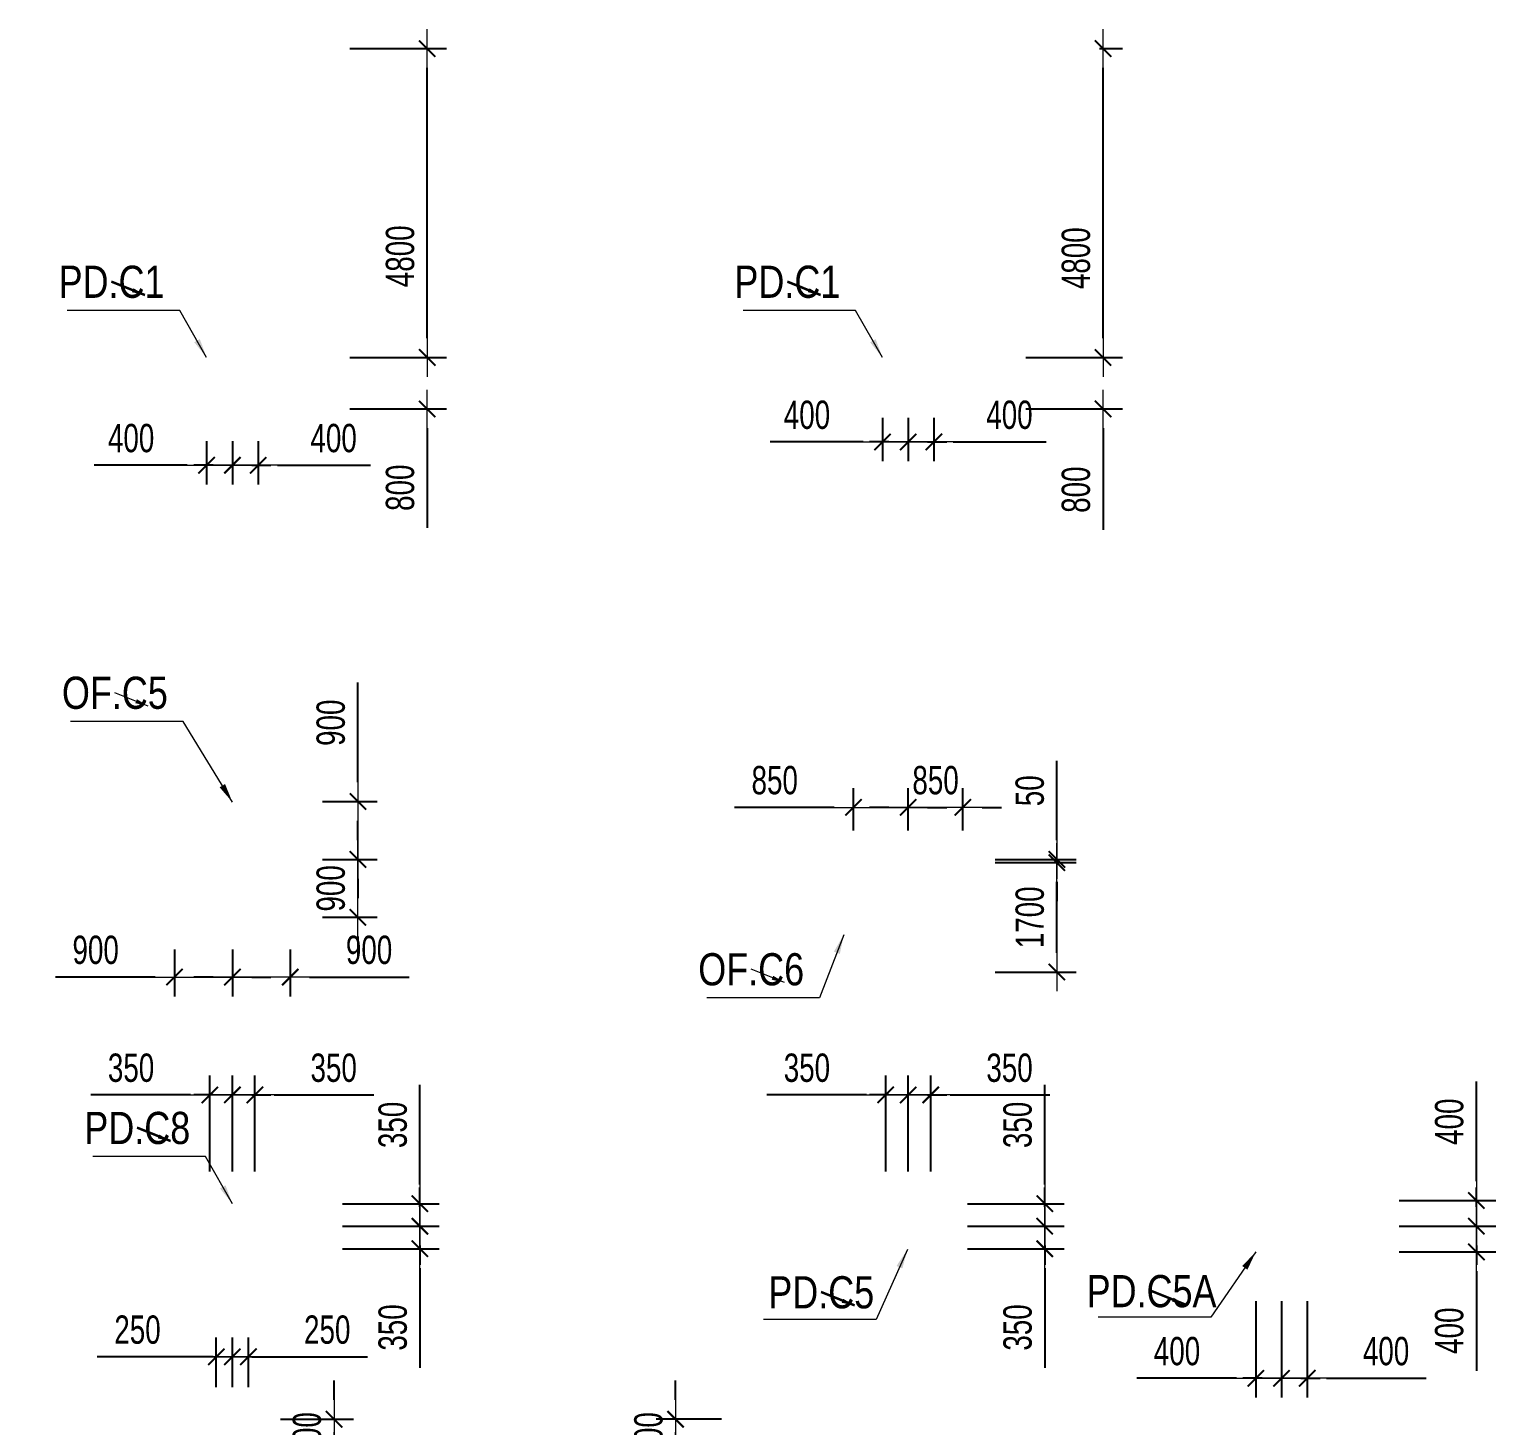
# Model space of a CAD drawing. Header units: millimetres. Extents: x -259680 to 286077, y -1281 to 94455.
# Drawn here: x 69545 to 92327, y 68500 to 90200 of the extents above; entities that cross this region are included whole.
import ezdxf
from ezdxf.enums import TextEntityAlignment as Align

# ---------------------------------------------------------------- set-up
doc = ezdxf.new("R2010")
doc.units = ezdxf.units.MM
doc.layers.get('0').update_dxf_attribs({"lineweight": 20})
doc.layers.get('Defpoints').update_dxf_attribs({"color": 151, "lineweight": 9})
for name, color, linetype, lineweight in [('$0$C1', 20, 'Continuous', 35), ('$1$NDC_S_ANNO', 7, 'Continuous', 20), ('$1$NDC_S_DIM', 1, 'Continuous', 15), ('$1$NDC_S_VN TEXT', 7, 'Continuous', 20), ('NDC_S_DIM', 1, 'Continuous', 15)]:
    doc.layers.add(name, color=color, linetype=linetype, lineweight=lineweight)
doc.styles.add('$1$NDC_DIM', font='', dxfattribs={"width": 0.75})
doc.styles.add('$2$ARIAL', font='arial.ttf', dxfattribs={"width": 0.8})
doc.styles.add('NDC_DIM', font='', dxfattribs={"width": 0.75})
doc.styles.get('$1$NDC_DIM').set_extended_font_data('Dotum')
doc.styles.get('NDC_DIM').set_extended_font_data('Dotum')
doc.dimstyles.new('$0$NDC_dim_150', dxfattribs={"dimscale": 150, "dimtxt": 2.2, "dimasz": 1.5, "dimexe": 1.5, "dimexo": 2.5, "dimgap": 1, "dimtad": 1, "dimdec": 0, "dimzin": 0, "dimdsep": 46, "dimtxsty": '$1$NDC_DIM', "dimblk": '$1$DIMMARK', "dimcen": 0.09, "dimdle": 1.2, "dimclrd": 1, "dimclre": 1, "dimclrt": 3, "dimadec": 0, "dimazin": 0, "dimtfac": 1, "dimtdec": 0, "dimtix": 1, "dimtofl": 0, "dimtmove": 0, "dimatfit": 3, "dimfxl": 6, "dimfxlon": 1, "dimtolj": 1, "dimtzin": 0, "dimarcsym": 0})
doc.dimstyles.new('$1$NDC_dim_iso', dxfattribs={"dimtxt": 2.2, "dimasz": 1, "dimexe": 1.5, "dimexo": 2.5, "dimgap": 1, "dimtad": 1, "dimdec": 0, "dimzin": 0, "dimdsep": 46, "dimtxsty": '$1$NDC_DIM', "dimblk": '$1$DIMMARK', "dimcen": 0.09, "dimdle": 1.2, "dimclrd": 1, "dimclre": 1, "dimclrt": 3, "dimadec": 0, "dimazin": 0, "dimtfac": 1, "dimtdec": 0, "dimtix": 1, "dimtofl": 0, "dimtmove": 0, "dimatfit": 3, "dimfxl": 6, "dimfxlon": 1, "dimtolj": 1, "dimtzin": 0, "dimarcsym": 0})
doc.dimstyles.new('NDC_dim_200', dxfattribs={"dimscale": 200, "dimtxt": 2.2, "dimasz": 1.5, "dimexe": 1.5, "dimexo": 2.5, "dimgap": 1, "dimtad": 1, "dimdec": 0, "dimzin": 0, "dimdsep": 46, "dimtxsty": 'NDC_DIM', "dimblk": 'DIMMARK', "dimcen": 0.09, "dimdle": 1.2, "dimclrd": 1, "dimclre": 1, "dimclrt": 3, "dimadec": 0, "dimazin": 0, "dimtfac": 1, "dimtdec": 0, "dimtix": 1, "dimtofl": 0, "dimtmove": 0, "dimatfit": 3, "dimfxl": 6, "dimfxlon": 1, "dimtolj": 1, "dimtzin": 0, "dimarcsym": 0})

# ---------------------------------------------------------------- blocks, each defined once
blk = doc.blocks.new('$1$DIMMARK')
at = {"layer": '$1$NDC_S_DIM', "color": 1}
blk.add_line((-1.5, 0), (1, 0), dxfattribs=at)
at = {"layer": '$1$NDC_S_DIM', "color": 2, "const_width": 0.1}
blk.add_lwpolyline([(-0.424, -0.424), (0.424, 0.424)], dxfattribs=at)
blk = doc.blocks.new('DIMMARK')
at = {"layer": 'NDC_S_DIM', "color": 1}
blk.add_line((-1.5, 0), (1, 0), dxfattribs=at)
at = {"layer": 'NDC_S_DIM', "color": 2, "const_width": 0.1}
blk.add_lwpolyline([(-0.424, -0.424), (0.424, 0.424)], dxfattribs=at)
blk = doc.blocks.new('*D562')
at = {"layer": 'Defpoints', "color": 0, "ltscale": 100, "transparency": 16777216}
for p in [(72700, 84301), (73100, 84301), (73100, 83425)]:
    blk.add_point(p, dxfattribs=at)
at = {"layer": 'NDC_S_DIM', "color": 1, "lineweight": -2, "ltscale": 100, "transparency": 16777216}
for p, q in [((72700, 83801), (72700, 83125)), ((73100, 83801), (73100, 83125)), ((72400, 83425), (72100, 83425)), ((73400, 83425), (74845, 83425))]:
    blk.add_line(p, q, dxfattribs=at)
at = {"layer": 'NDC_S_DIM', "color": 1, "lineweight": -2, "ltscale": 100, "transparency": 16777216, "xscale": 300, "yscale": 300, "zscale": 300}
blk.add_blockref('DIMMARK', (72700, 83425), dxfattribs=at)
at = {"layer": 'NDC_S_DIM', "color": 1, "lineweight": -2, "ltscale": 100, "transparency": 16777216, "xscale": 300, "yscale": 300, "zscale": 300, "rotation": 180}
blk.add_blockref('DIMMARK', (73100, 83425), dxfattribs=at)
at = {"layer": 'NDC_S_DIM', "color": 3, "ltscale": 100, "transparency": 16777216, "insert": (74273, 83845), "char_height": 440, "attachment_point": 5, "style": 'NDC_DIM'}
blk.add_mtext('\\A1;400', dxfattribs=at)
blk = doc.blocks.new('*D563')
at = {"layer": 'Defpoints', "color": 0, "ltscale": 100, "transparency": 16777216}
for p in [(72300, 84301), (72700, 84301), (72700, 83425)]:
    blk.add_point(p, dxfattribs=at)
at = {"layer": 'NDC_S_DIM', "color": 1, "lineweight": -2, "ltscale": 100, "transparency": 16777216}
for p, q in [((72300, 83801), (72300, 83125)), ((72700, 83801), (72700, 83125)), ((72000, 83425), (70555, 83425)), ((73000, 83425), (73300, 83425))]:
    blk.add_line(p, q, dxfattribs=at)
at = {"layer": 'NDC_S_DIM', "color": 1, "lineweight": -2, "ltscale": 100, "transparency": 16777216, "xscale": 300, "yscale": 300, "zscale": 300}
blk.add_blockref('DIMMARK', (72300, 83425), dxfattribs=at)
at = {"layer": 'NDC_S_DIM', "color": 1, "lineweight": -2, "ltscale": 100, "transparency": 16777216, "xscale": 300, "yscale": 300, "zscale": 300, "rotation": 180}
blk.add_blockref('DIMMARK', (72700, 83425), dxfattribs=at)
at = {"layer": 'NDC_S_DIM', "color": 3, "ltscale": 100, "transparency": 16777216, "insert": (71127, 83845), "char_height": 440, "attachment_point": 5, "style": 'NDC_DIM'}
blk.add_mtext('\\A1;400', dxfattribs=at)
blk = doc.blocks.new('*D564')
at = {"layer": 'Defpoints', "color": 0, "ltscale": 100, "transparency": 16777216}
for p in [(83200, 84662), (83600, 84662), (83600, 83787)]:
    blk.add_point(p, dxfattribs=at)
at = {"layer": 'NDC_S_DIM', "color": 1, "lineweight": -2, "ltscale": 100, "transparency": 16777216}
for p, q in [((83200, 84162), (83200, 83487)), ((83600, 84162), (83600, 83487)), ((82900, 83787), (82600, 83787)), ((83900, 83787), (85345, 83787))]:
    blk.add_line(p, q, dxfattribs=at)
at = {"layer": 'NDC_S_DIM', "color": 1, "lineweight": -2, "ltscale": 100, "transparency": 16777216, "xscale": 300, "yscale": 300, "zscale": 300}
blk.add_blockref('DIMMARK', (83200, 83787), dxfattribs=at)
at = {"layer": 'NDC_S_DIM', "color": 1, "lineweight": -2, "ltscale": 100, "transparency": 16777216, "xscale": 300, "yscale": 300, "zscale": 300, "rotation": 180}
blk.add_blockref('DIMMARK', (83600, 83787), dxfattribs=at)
at = {"layer": 'NDC_S_DIM', "color": 3, "ltscale": 100, "transparency": 16777216, "insert": (84773, 84207), "char_height": 440, "attachment_point": 5, "style": 'NDC_DIM'}
blk.add_mtext('\\A1;400', dxfattribs=at)
blk = doc.blocks.new('*D565')
at = {"layer": 'Defpoints', "color": 0, "ltscale": 100, "transparency": 16777216}
for p in [(82800, 84662), (83200, 84662), (83200, 83787)]:
    blk.add_point(p, dxfattribs=at)
at = {"layer": 'NDC_S_DIM', "color": 1, "lineweight": -2, "ltscale": 100, "transparency": 16777216}
for p, q in [((82800, 84162), (82800, 83487)), ((83200, 84162), (83200, 83487)), ((82500, 83787), (81055, 83787)), ((83500, 83787), (83800, 83787))]:
    blk.add_line(p, q, dxfattribs=at)
at = {"layer": 'NDC_S_DIM', "color": 1, "lineweight": -2, "ltscale": 100, "transparency": 16777216, "xscale": 300, "yscale": 300, "zscale": 300}
blk.add_blockref('DIMMARK', (82800, 83787), dxfattribs=at)
at = {"layer": 'NDC_S_DIM', "color": 1, "lineweight": -2, "ltscale": 100, "transparency": 16777216, "xscale": 300, "yscale": 300, "zscale": 300, "rotation": 180}
blk.add_blockref('DIMMARK', (83200, 83787), dxfattribs=at)
at = {"layer": 'NDC_S_DIM', "color": 3, "ltscale": 100, "transparency": 16777216, "insert": (81627, 84207), "char_height": 440, "attachment_point": 5, "style": 'NDC_DIM'}
blk.add_mtext('\\A1;400', dxfattribs=at)
blk = doc.blocks.new('*D578')
at = {"layer": 'Defpoints', "color": 0, "ltscale": 100, "transparency": 16777216}
for p in [(73100, 89900), (75727, 89900), (73100, 85100)]:
    blk.add_point(p, dxfattribs=at)
at = {"layer": 'NDC_S_DIM', "color": 1, "lineweight": -2, "ltscale": 100, "transparency": 16777216}
for p, q in [((74527, 89900), (76027, 89900)), ((75727, 85400), (75727, 89600)), ((74527, 85100), (76027, 85100))]:
    blk.add_line(p, q, dxfattribs=at)
at = {"layer": 'NDC_S_DIM', "color": 1, "lineweight": -2, "ltscale": 100, "transparency": 16777216, "xscale": 300, "yscale": 300, "zscale": 300}
for p, rotation in [((75727, 89900), 90), ((75727, 85100), 270)]:
    blk.add_blockref('DIMMARK', p, dxfattribs=dict(at, rotation=rotation))
at = {"layer": 'NDC_S_DIM', "color": 3, "ltscale": 100, "transparency": 16777216, "insert": (75307, 86673), "char_height": 440, "attachment_point": 5, "rotation": 90, "style": 'NDC_DIM'}
blk.add_mtext('\\A1;4800', dxfattribs=at)
blk = doc.blocks.new('*D579')
at = {"layer": 'Defpoints', "color": 0, "ltscale": 100, "transparency": 16777216}
for p in [(73100, 85100), (75727, 85100), (73100, 84300)]:
    blk.add_point(p, dxfattribs=at)
at = {"layer": 'NDC_S_DIM', "color": 1, "lineweight": -2, "ltscale": 100, "transparency": 16777216}
for p, q in [((75727, 85400), (75727, 85700)), ((74527, 85100), (76027, 85100)), ((74527, 84300), (76027, 84300)), ((75727, 84000), (75727, 82451))]:
    blk.add_line(p, q, dxfattribs=at)
at = {"layer": 'NDC_S_DIM', "color": 1, "lineweight": -2, "ltscale": 100, "transparency": 16777216, "xscale": 300, "yscale": 300, "zscale": 300}
for p, rotation in [((75727, 85100), 270), ((75727, 84300), 90)]:
    blk.add_blockref('DIMMARK', p, dxfattribs=dict(at, rotation=rotation))
at = {"layer": 'NDC_S_DIM', "color": 3, "ltscale": 100, "transparency": 16777216, "insert": (75307, 83076), "char_height": 440, "attachment_point": 5, "rotation": 90, "style": 'NDC_DIM'}
blk.add_mtext('\\A1;800', dxfattribs=at)
blk = doc.blocks.new('*D580')
at = {"layer": 'Defpoints', "color": 0, "ltscale": 100, "transparency": 16777216}
for p in [(85670, 89900), (86227, 89900), (83600, 85100)]:
    blk.add_point(p, dxfattribs=at)
at = {"layer": 'NDC_S_DIM', "color": 1, "lineweight": -2, "ltscale": 100, "transparency": 16777216}
for p, q in [((86170, 89900), (86527, 89900)), ((86227, 85400), (86227, 89600)), ((85027, 85100), (86527, 85100))]:
    blk.add_line(p, q, dxfattribs=at)
at = {"layer": 'NDC_S_DIM', "color": 1, "lineweight": -2, "ltscale": 100, "transparency": 16777216, "xscale": 300, "yscale": 300, "zscale": 300}
for p, rotation in [((86227, 89900), 90), ((86227, 85100), 270)]:
    blk.add_blockref('DIMMARK', p, dxfattribs=dict(at, rotation=rotation))
at = {"layer": 'NDC_S_DIM', "color": 3, "ltscale": 100, "transparency": 16777216, "insert": (85807, 86643), "char_height": 440, "attachment_point": 5, "rotation": 90, "style": 'NDC_DIM'}
blk.add_mtext('\\A1;4800', dxfattribs=at)
blk = doc.blocks.new('*D581')
at = {"layer": 'Defpoints', "color": 0, "ltscale": 100, "transparency": 16777216}
for p in [(83600, 85100), (86227, 85100), (83600, 84300)]:
    blk.add_point(p, dxfattribs=at)
at = {"layer": 'NDC_S_DIM', "color": 1, "lineweight": -2, "ltscale": 100, "transparency": 16777216}
for p, q in [((86227, 85400), (86227, 85700)), ((85027, 85100), (86527, 85100)), ((85027, 84300), (86527, 84300)), ((86227, 84000), (86227, 82421))]:
    blk.add_line(p, q, dxfattribs=at)
at = {"layer": 'NDC_S_DIM', "color": 1, "lineweight": -2, "ltscale": 100, "transparency": 16777216, "xscale": 300, "yscale": 300, "zscale": 300}
for p, rotation in [((86227, 85100), 270), ((86227, 84300), 90)]:
    blk.add_blockref('DIMMARK', p, dxfattribs=dict(at, rotation=rotation))
at = {"layer": 'NDC_S_DIM', "color": 3, "ltscale": 100, "transparency": 16777216, "insert": (85807, 83046), "char_height": 440, "attachment_point": 5, "rotation": 90, "style": 'NDC_DIM'}
blk.add_mtext('\\A1;800', dxfattribs=at)
blk = doc.blocks.new('*D626')
at = {"layer": 'Defpoints', "color": 0, "ltscale": 100, "transparency": 16777216}
for p in [(73050, 73640), (72700, 71950), (73050, 71950)]:
    blk.add_point(p, dxfattribs=at)
at = {"layer": 'NDC_S_DIM', "color": 1, "lineweight": -2, "ltscale": 100, "transparency": 16777216}
for p, q in [((72700, 72450), (72700, 73940)), ((73050, 72450), (73050, 73940)), ((72400, 73640), (72100, 73640)), ((73350, 73640), (74899, 73640))]:
    blk.add_line(p, q, dxfattribs=at)
at = {"layer": 'NDC_S_DIM', "color": 1, "lineweight": -2, "ltscale": 100, "transparency": 16777216, "xscale": 300, "yscale": 300, "zscale": 300}
blk.add_blockref('DIMMARK', (72700, 73640), dxfattribs=at)
at = {"layer": 'NDC_S_DIM', "color": 1, "lineweight": -2, "ltscale": 100, "transparency": 16777216, "xscale": 300, "yscale": 300, "zscale": 300, "rotation": 180}
blk.add_blockref('DIMMARK', (73050, 73640), dxfattribs=at)
at = {"layer": 'NDC_S_DIM', "color": 3, "ltscale": 100, "transparency": 16777216, "insert": (74274, 74060), "char_height": 440, "attachment_point": 5, "style": 'NDC_DIM'}
blk.add_mtext('\\A1;350', dxfattribs=at)
blk = doc.blocks.new('*D627')
at = {"layer": 'Defpoints', "color": 0, "ltscale": 100, "transparency": 16777216}
for p in [(72700, 73640), (72350, 71950), (72700, 71950)]:
    blk.add_point(p, dxfattribs=at)
at = {"layer": 'NDC_S_DIM', "color": 1, "lineweight": -2, "ltscale": 100, "transparency": 16777216}
for p, q in [((72350, 72450), (72350, 73940)), ((72700, 72450), (72700, 73940)), ((72050, 73640), (70501, 73640)), ((73000, 73640), (73300, 73640))]:
    blk.add_line(p, q, dxfattribs=at)
at = {"layer": 'NDC_S_DIM', "color": 1, "lineweight": -2, "ltscale": 100, "transparency": 16777216, "xscale": 300, "yscale": 300, "zscale": 300}
blk.add_blockref('DIMMARK', (72350, 73640), dxfattribs=at)
at = {"layer": 'NDC_S_DIM', "color": 1, "lineweight": -2, "ltscale": 100, "transparency": 16777216, "xscale": 300, "yscale": 300, "zscale": 300, "rotation": 180}
blk.add_blockref('DIMMARK', (72700, 73640), dxfattribs=at)
at = {"layer": 'NDC_S_DIM', "color": 3, "ltscale": 100, "transparency": 16777216, "insert": (71126, 74060), "char_height": 440, "attachment_point": 5, "style": 'NDC_DIM'}
blk.add_mtext('\\A1;350', dxfattribs=at)
blk = doc.blocks.new('*D628')
at = {"layer": 'Defpoints', "color": 0, "ltscale": 100, "transparency": 16777216}
for p in [(73050, 71950), (75613, 71950), (73050, 71600)]:
    blk.add_point(p, dxfattribs=at)
at = {"layer": 'NDC_S_DIM', "color": 1, "lineweight": -2, "ltscale": 100, "transparency": 16777216}
for p, q in [((75613, 72250), (75613, 73799)), ((74413, 71950), (75913, 71950)), ((74413, 71600), (75913, 71600)), ((75613, 71300), (75613, 71000))]:
    blk.add_line(p, q, dxfattribs=at)
at = {"layer": 'NDC_S_DIM', "color": 1, "lineweight": -2, "ltscale": 100, "transparency": 16777216, "xscale": 300, "yscale": 300, "zscale": 300}
for p, rotation in [((75613, 71950), 270), ((75613, 71600), 90)]:
    blk.add_blockref('DIMMARK', p, dxfattribs=dict(at, rotation=rotation))
at = {"layer": 'NDC_S_DIM', "color": 3, "ltscale": 100, "transparency": 16777216, "insert": (75193, 73174), "char_height": 440, "attachment_point": 5, "rotation": 90, "style": 'NDC_DIM'}
blk.add_mtext('\\A1;350', dxfattribs=at)
blk = doc.blocks.new('*D629')
at = {"layer": 'Defpoints', "color": 0, "ltscale": 100, "transparency": 16777216}
for p in [(73050, 71600), (75613, 71600), (73050, 71250)]:
    blk.add_point(p, dxfattribs=at)
at = {"layer": 'NDC_S_DIM', "color": 1, "lineweight": -2, "ltscale": 100, "transparency": 16777216}
for p, q in [((75613, 71900), (75613, 72200)), ((74413, 71600), (75913, 71600)), ((74413, 71250), (75913, 71250)), ((75613, 70950), (75613, 69401))]:
    blk.add_line(p, q, dxfattribs=at)
at = {"layer": 'NDC_S_DIM', "color": 1, "lineweight": -2, "ltscale": 100, "transparency": 16777216, "xscale": 300, "yscale": 300, "zscale": 300}
for p, rotation in [((75613, 71600), 270), ((75613, 71250), 90)]:
    blk.add_blockref('DIMMARK', p, dxfattribs=dict(at, rotation=rotation))
at = {"layer": 'NDC_S_DIM', "color": 3, "ltscale": 100, "transparency": 16777216, "insert": (75193, 70026), "char_height": 440, "attachment_point": 5, "rotation": 90, "style": 'NDC_DIM'}
blk.add_mtext('\\A1;350', dxfattribs=at)
blk = doc.blocks.new('*D630')
at = {"layer": 'Defpoints', "color": 0, "ltscale": 100, "transparency": 16777216}
for p in [(83550, 71950), (85321, 71950), (83550, 71600)]:
    blk.add_point(p, dxfattribs=at)
at = {"layer": 'NDC_S_DIM', "color": 1, "lineweight": -2, "ltscale": 100, "transparency": 16777216}
for p, q in [((85321, 72250), (85321, 73799)), ((84121, 71950), (85621, 71950)), ((84121, 71600), (85621, 71600)), ((85321, 71300), (85321, 71000))]:
    blk.add_line(p, q, dxfattribs=at)
at = {"layer": 'NDC_S_DIM', "color": 1, "lineweight": -2, "ltscale": 100, "transparency": 16777216, "xscale": 300, "yscale": 300, "zscale": 300}
for p, rotation in [((85321, 71950), 270), ((85321, 71600), 90)]:
    blk.add_blockref('DIMMARK', p, dxfattribs=dict(at, rotation=rotation))
at = {"layer": 'NDC_S_DIM', "color": 3, "ltscale": 100, "transparency": 16777216, "insert": (84901, 73174), "char_height": 440, "attachment_point": 5, "rotation": 90, "style": 'NDC_DIM'}
blk.add_mtext('\\A1;350', dxfattribs=at)
blk = doc.blocks.new('*D631')
at = {"layer": 'Defpoints', "color": 0, "ltscale": 100, "transparency": 16777216}
for p in [(83550, 71600), (85321, 71600), (83550, 71250)]:
    blk.add_point(p, dxfattribs=at)
at = {"layer": 'NDC_S_DIM', "color": 1, "lineweight": -2, "ltscale": 100, "transparency": 16777216}
for p, q in [((85321, 71900), (85321, 72200)), ((84121, 71600), (85621, 71600)), ((84121, 71250), (85621, 71250)), ((85321, 70950), (85321, 69401))]:
    blk.add_line(p, q, dxfattribs=at)
at = {"layer": 'NDC_S_DIM', "color": 1, "lineweight": -2, "ltscale": 100, "transparency": 16777216, "xscale": 300, "yscale": 300, "zscale": 300}
for p, rotation in [((85321, 71600), 270), ((85321, 71250), 90)]:
    blk.add_blockref('DIMMARK', p, dxfattribs=dict(at, rotation=rotation))
at = {"layer": 'NDC_S_DIM', "color": 3, "ltscale": 100, "transparency": 16777216, "insert": (84901, 70026), "char_height": 440, "attachment_point": 5, "rotation": 90, "style": 'NDC_DIM'}
blk.add_mtext('\\A1;350', dxfattribs=at)
blk = doc.blocks.new('*D632')
at = {"layer": 'Defpoints', "color": 0, "ltscale": 100, "transparency": 16777216}
for p in [(83550, 73640), (83200, 71950), (83550, 71950)]:
    blk.add_point(p, dxfattribs=at)
at = {"layer": 'NDC_S_DIM', "color": 1, "lineweight": -2, "ltscale": 100, "transparency": 16777216}
for p, q in [((83200, 72450), (83200, 73940)), ((83550, 72450), (83550, 73940)), ((82900, 73640), (82600, 73640)), ((83850, 73640), (85399, 73640))]:
    blk.add_line(p, q, dxfattribs=at)
at = {"layer": 'NDC_S_DIM', "color": 1, "lineweight": -2, "ltscale": 100, "transparency": 16777216, "xscale": 300, "yscale": 300, "zscale": 300}
blk.add_blockref('DIMMARK', (83200, 73640), dxfattribs=at)
at = {"layer": 'NDC_S_DIM', "color": 1, "lineweight": -2, "ltscale": 100, "transparency": 16777216, "xscale": 300, "yscale": 300, "zscale": 300, "rotation": 180}
blk.add_blockref('DIMMARK', (83550, 73640), dxfattribs=at)
at = {"layer": 'NDC_S_DIM', "color": 3, "ltscale": 100, "transparency": 16777216, "insert": (84774, 74060), "char_height": 440, "attachment_point": 5, "style": 'NDC_DIM'}
blk.add_mtext('\\A1;350', dxfattribs=at)
blk = doc.blocks.new('*D633')
at = {"layer": 'Defpoints', "color": 0, "ltscale": 100, "transparency": 16777216}
for p in [(83200, 73640), (82850, 71950), (83200, 71950)]:
    blk.add_point(p, dxfattribs=at)
at = {"layer": 'NDC_S_DIM', "color": 1, "lineweight": -2, "ltscale": 100, "transparency": 16777216}
for p, q in [((82850, 72450), (82850, 73940)), ((83200, 72450), (83200, 73940)), ((82550, 73640), (81001, 73640)), ((83500, 73640), (83800, 73640))]:
    blk.add_line(p, q, dxfattribs=at)
at = {"layer": 'NDC_S_DIM', "color": 1, "lineweight": -2, "ltscale": 100, "transparency": 16777216, "xscale": 300, "yscale": 300, "zscale": 300}
blk.add_blockref('DIMMARK', (82850, 73640), dxfattribs=at)
at = {"layer": 'NDC_S_DIM', "color": 1, "lineweight": -2, "ltscale": 100, "transparency": 16777216, "xscale": 300, "yscale": 300, "zscale": 300, "rotation": 180}
blk.add_blockref('DIMMARK', (83200, 73640), dxfattribs=at)
at = {"layer": 'NDC_S_DIM', "color": 3, "ltscale": 100, "transparency": 16777216, "insert": (81626, 74060), "char_height": 440, "attachment_point": 5, "style": 'NDC_DIM'}
blk.add_mtext('\\A1;350', dxfattribs=at)
blk = doc.blocks.new('*D634')
at = {"layer": 'Defpoints', "color": 0, "ltscale": 100, "transparency": 16777216}
for p in [(72450, 69570), (72450, 68600), (72700, 68600)]:
    blk.add_point(p, dxfattribs=at)
at = {"layer": 'NDC_S_DIM', "color": 1, "lineweight": -2, "ltscale": 100, "transparency": 16777216}
for p, q in [((72450, 69100), (72450, 69870)), ((72700, 69100), (72700, 69870)), ((72150, 69570), (70601, 69570)), ((73000, 69570), (73300, 69570))]:
    blk.add_line(p, q, dxfattribs=at)
at = {"layer": 'NDC_S_DIM', "color": 1, "lineweight": -2, "ltscale": 100, "transparency": 16777216, "xscale": 300, "yscale": 300, "zscale": 300}
blk.add_blockref('DIMMARK', (72450, 69570), dxfattribs=at)
at = {"layer": 'NDC_S_DIM', "color": 1, "lineweight": -2, "ltscale": 100, "transparency": 16777216, "xscale": 300, "yscale": 300, "zscale": 300, "rotation": 180}
blk.add_blockref('DIMMARK', (72700, 69570), dxfattribs=at)
at = {"layer": 'NDC_S_DIM', "color": 3, "ltscale": 100, "transparency": 16777216, "insert": (71226, 69990), "char_height": 440, "attachment_point": 5, "style": 'NDC_DIM'}
blk.add_mtext('\\A1;250', dxfattribs=at)
blk = doc.blocks.new('*D635')
at = {"layer": 'Defpoints', "color": 0, "ltscale": 100, "transparency": 16777216}
for p in [(72950, 69570), (72700, 68600), (72950, 68600)]:
    blk.add_point(p, dxfattribs=at)
at = {"layer": 'NDC_S_DIM', "color": 1, "lineweight": -2, "ltscale": 100, "transparency": 16777216}
for p, q in [((72700, 69100), (72700, 69870)), ((72950, 69100), (72950, 69870)), ((72400, 69570), (72100, 69570)), ((73250, 69570), (74799, 69570))]:
    blk.add_line(p, q, dxfattribs=at)
at = {"layer": 'NDC_S_DIM', "color": 1, "lineweight": -2, "ltscale": 100, "transparency": 16777216, "xscale": 300, "yscale": 300, "zscale": 300}
blk.add_blockref('DIMMARK', (72700, 69570), dxfattribs=at)
at = {"layer": 'NDC_S_DIM', "color": 1, "lineweight": -2, "ltscale": 100, "transparency": 16777216, "xscale": 300, "yscale": 300, "zscale": 300, "rotation": 180}
blk.add_blockref('DIMMARK', (72950, 69570), dxfattribs=at)
at = {"layer": 'NDC_S_DIM', "color": 3, "ltscale": 100, "transparency": 16777216, "insert": (74174, 69990), "char_height": 440, "attachment_point": 5, "style": 'NDC_DIM'}
blk.add_mtext('\\A1;250', dxfattribs=at)
blk = doc.blocks.new('*D638')
at = {"layer": 'Defpoints', "color": 0, "ltscale": 100, "transparency": 16777216}
for p in [(80800, 68600), (79586, 68100), (80800, 68100)]:
    blk.add_point(p, dxfattribs=at)
at = {"layer": 'NDC_S_DIM', "color": 1, "lineweight": -2, "ltscale": 100, "transparency": 16777216}
for p, q in [((79586, 68900), (79586, 69200)), ((80300, 68600), (79286, 68600)), ((80300, 68100), (79286, 68100)), ((79586, 67800), (79586, 67500))]:
    blk.add_line(p, q, dxfattribs=at)
at = {"layer": 'NDC_S_DIM', "color": 1, "lineweight": -2, "ltscale": 100, "transparency": 16777216, "xscale": 300, "yscale": 300, "zscale": 300}
for p, rotation in [((79586, 68600), 270), ((79586, 68100), 90)]:
    blk.add_blockref('DIMMARK', p, dxfattribs=dict(at, rotation=rotation))
at = {"layer": 'NDC_S_DIM', "color": 3, "ltscale": 100, "transparency": 16777216, "insert": (79166, 68350), "char_height": 440, "attachment_point": 5, "rotation": 90, "style": 'NDC_DIM'}
blk.add_mtext('\\A1;500', dxfattribs=at)
blk = doc.blocks.new('*D1045')
at = {"layer": 'Defpoints', "color": 0, "ltscale": 100, "transparency": 16777216}
for p in [(89000, 71200), (89400, 71200), (89400, 69236)]:
    blk.add_point(p, dxfattribs=at)
at = {"layer": 'NDC_S_DIM', "color": 1, "lineweight": -2, "ltscale": 100, "transparency": 16777216}
for p, q in [((89000, 70436), (89000, 68936)), ((89400, 70436), (89400, 68936)), ((88700, 69236), (88400, 69236)), ((89700, 69236), (91249, 69236))]:
    blk.add_line(p, q, dxfattribs=at)
at = {"layer": 'NDC_S_DIM', "color": 1, "lineweight": -2, "ltscale": 100, "transparency": 16777216, "xscale": 300, "yscale": 300, "zscale": 300}
blk.add_blockref('DIMMARK', (89000, 69236), dxfattribs=at)
at = {"layer": 'NDC_S_DIM', "color": 1, "lineweight": -2, "ltscale": 100, "transparency": 16777216, "xscale": 300, "yscale": 300, "zscale": 300, "rotation": 180}
blk.add_blockref('DIMMARK', (89400, 69236), dxfattribs=at)
at = {"layer": 'NDC_S_DIM', "color": 3, "ltscale": 100, "transparency": 16777216, "insert": (90624, 69656), "char_height": 440, "attachment_point": 5, "style": 'NDC_DIM'}
blk.add_mtext('\\A1;400', dxfattribs=at)
blk = doc.blocks.new('*D1046')
at = {"layer": 'Defpoints', "color": 0, "ltscale": 100, "transparency": 16777216}
for p in [(88600, 71200), (89000, 71200), (89000, 69236)]:
    blk.add_point(p, dxfattribs=at)
at = {"layer": 'NDC_S_DIM', "color": 1, "lineweight": -2, "ltscale": 100, "transparency": 16777216}
for p, q in [((88600, 70436), (88600, 68936)), ((89000, 70436), (89000, 68936)), ((88300, 69236), (86751, 69236)), ((89300, 69236), (89600, 69236))]:
    blk.add_line(p, q, dxfattribs=at)
at = {"layer": 'NDC_S_DIM', "color": 1, "lineweight": -2, "ltscale": 100, "transparency": 16777216, "xscale": 300, "yscale": 300, "zscale": 300}
blk.add_blockref('DIMMARK', (88600, 69236), dxfattribs=at)
at = {"layer": 'NDC_S_DIM', "color": 1, "lineweight": -2, "ltscale": 100, "transparency": 16777216, "xscale": 300, "yscale": 300, "zscale": 300, "rotation": 180}
blk.add_blockref('DIMMARK', (89000, 69236), dxfattribs=at)
at = {"layer": 'NDC_S_DIM', "color": 3, "ltscale": 100, "transparency": 16777216, "insert": (87376, 69656), "char_height": 440, "attachment_point": 5, "style": 'NDC_DIM'}
blk.add_mtext('\\A1;400', dxfattribs=at)
blk = doc.blocks.new('*D1047')
at = {"layer": 'Defpoints', "color": 0, "ltscale": 100, "transparency": 16777216}
for p in [(89400, 72000), (92027, 72000), (89400, 71600)]:
    blk.add_point(p, dxfattribs=at)
at = {"layer": 'NDC_S_DIM', "color": 1, "lineweight": -2, "ltscale": 100, "transparency": 16777216}
for p, q in [((92027, 72300), (92027, 73849)), ((90827, 72000), (92327, 72000)), ((90827, 71600), (92327, 71600)), ((92027, 71300), (92027, 71000))]:
    blk.add_line(p, q, dxfattribs=at)
at = {"layer": 'NDC_S_DIM', "color": 1, "lineweight": -2, "ltscale": 100, "transparency": 16777216, "xscale": 300, "yscale": 300, "zscale": 300}
for p, rotation in [((92027, 72000), 270), ((92027, 71600), 90)]:
    blk.add_blockref('DIMMARK', p, dxfattribs=dict(at, rotation=rotation))
at = {"layer": 'NDC_S_DIM', "color": 3, "ltscale": 100, "transparency": 16777216, "insert": (91607, 73224), "char_height": 440, "attachment_point": 5, "rotation": 90, "style": 'NDC_DIM'}
blk.add_mtext('\\A1;400', dxfattribs=at)
blk = doc.blocks.new('*D1048')
at = {"layer": 'Defpoints', "color": 0, "ltscale": 100, "transparency": 16777216}
for p in [(89400, 71600), (92027, 71600), (89400, 71200)]:
    blk.add_point(p, dxfattribs=at)
at = {"layer": 'NDC_S_DIM', "color": 1, "lineweight": -2, "ltscale": 100, "transparency": 16777216}
for p, q in [((92027, 71900), (92027, 72200)), ((90827, 71600), (92327, 71600)), ((90827, 71200), (92327, 71200)), ((92027, 70900), (92027, 69351))]:
    blk.add_line(p, q, dxfattribs=at)
at = {"layer": 'NDC_S_DIM', "color": 1, "lineweight": -2, "ltscale": 100, "transparency": 16777216, "xscale": 300, "yscale": 300, "zscale": 300}
for p, rotation in [((92027, 71600), 270), ((92027, 71200), 90)]:
    blk.add_blockref('DIMMARK', p, dxfattribs=dict(at, rotation=rotation))
at = {"layer": 'NDC_S_DIM', "color": 3, "ltscale": 100, "transparency": 16777216, "insert": (91607, 69976), "char_height": 440, "attachment_point": 5, "rotation": 90, "style": 'NDC_DIM'}
blk.add_mtext('\\A1;400', dxfattribs=at)
blk = doc.blocks.new('*D1179')
at = {"layer": 'Defpoints', "color": 0, "ltscale": 100, "transparency": 16777216}
for p in [(72950, 68600), (74280, 68600), (72950, 68100)]:
    blk.add_point(p, dxfattribs=at)
at = {"layer": 'NDC_S_DIM', "color": 1, "lineweight": -2, "ltscale": 100, "transparency": 16777216}
for p, q in [((74280, 68900), (74280, 69200)), ((73450, 68600), (74580, 68600)), ((73450, 68100), (74580, 68100)), ((74280, 67800), (74280, 67500))]:
    blk.add_line(p, q, dxfattribs=at)
at = {"layer": 'NDC_S_DIM', "color": 1, "lineweight": -2, "ltscale": 100, "transparency": 16777216, "xscale": 300, "yscale": 300, "zscale": 300}
for p, rotation in [((74280, 68600), 270), ((74280, 68100), 90)]:
    blk.add_blockref('DIMMARK', p, dxfattribs=dict(at, rotation=rotation))
at = {"layer": 'NDC_S_DIM', "color": 3, "ltscale": 100, "transparency": 16777216, "insert": (73860, 68350), "char_height": 440, "attachment_point": 5, "rotation": 90, "style": 'NDC_DIM'}
blk.add_mtext('\\A1;500', dxfattribs=at)
blk = doc.blocks.new('*D1396')
at = {"layer": 'Defpoints', "color": 0, "ltscale": 100, "transparency": 16777216}
for p in [(71800, 76400), (72700, 76400), (71800, 75472)]:
    blk.add_point(p, dxfattribs=at)
at = {"layer": 'NDC_S_DIM', "color": 1, "lineweight": -2, "ltscale": 100, "transparency": 16777216}
for p, q in [((71800, 75900), (71800, 75172)), ((72700, 75900), (72700, 75172)), ((71500, 75472), (69951, 75472)), ((73000, 75472), (73300, 75472))]:
    blk.add_line(p, q, dxfattribs=at)
at = {"layer": 'NDC_S_DIM', "color": 1, "lineweight": -2, "ltscale": 100, "transparency": 16777216, "xscale": 300, "yscale": 300, "zscale": 300}
blk.add_blockref('DIMMARK', (71800, 75472), dxfattribs=at)
at = {"layer": 'NDC_S_DIM', "color": 1, "lineweight": -2, "ltscale": 100, "transparency": 16777216, "xscale": 300, "yscale": 300, "zscale": 300, "rotation": 180}
blk.add_blockref('DIMMARK', (72700, 75472), dxfattribs=at)
at = {"layer": 'NDC_S_DIM', "color": 3, "ltscale": 100, "transparency": 16777216, "insert": (70576, 75892), "char_height": 440, "attachment_point": 5, "style": 'NDC_DIM'}
blk.add_mtext('\\A1;900', dxfattribs=at)
blk = doc.blocks.new('*D1397')
at = {"layer": 'Defpoints', "color": 0, "ltscale": 100, "transparency": 16777216}
for p in [(72700, 76400), (73600, 76400), (73600, 75472)]:
    blk.add_point(p, dxfattribs=at)
at = {"layer": 'NDC_S_DIM', "color": 1, "lineweight": -2, "ltscale": 100, "transparency": 16777216}
for p, q in [((72700, 75900), (72700, 75172)), ((73600, 75900), (73600, 75172)), ((72400, 75472), (72100, 75472)), ((73900, 75472), (75449, 75472))]:
    blk.add_line(p, q, dxfattribs=at)
at = {"layer": 'NDC_S_DIM', "color": 1, "lineweight": -2, "ltscale": 100, "transparency": 16777216, "xscale": 300, "yscale": 300, "zscale": 300}
blk.add_blockref('DIMMARK', (72700, 75472), dxfattribs=at)
at = {"layer": 'NDC_S_DIM', "color": 1, "lineweight": -2, "ltscale": 100, "transparency": 16777216, "xscale": 300, "yscale": 300, "zscale": 300, "rotation": 180}
blk.add_blockref('DIMMARK', (73600, 75472), dxfattribs=at)
at = {"layer": 'NDC_S_DIM', "color": 3, "ltscale": 100, "transparency": 16777216, "insert": (74824, 75892), "char_height": 440, "attachment_point": 5, "style": 'NDC_DIM'}
blk.add_mtext('\\A1;900', dxfattribs=at)
blk = doc.blocks.new('*D1398')
at = {"layer": 'Defpoints', "color": 0, "ltscale": 100, "transparency": 16777216}
for p in [(73600, 78200), (73600, 77300), (74650, 77300)]:
    blk.add_point(p, dxfattribs=at)
at = {"layer": 'NDC_S_DIM', "color": 1, "lineweight": -2, "ltscale": 100, "transparency": 16777216}
for p, q in [((74650, 78500), (74650, 80049)), ((74100, 78200), (74950, 78200)), ((74100, 77300), (74950, 77300)), ((74650, 77000), (74650, 76700))]:
    blk.add_line(p, q, dxfattribs=at)
at = {"layer": 'NDC_S_DIM', "color": 1, "lineweight": -2, "ltscale": 100, "transparency": 16777216, "xscale": 300, "yscale": 300, "zscale": 300}
for p, rotation in [((74650, 78200), 270), ((74650, 77300), 90)]:
    blk.add_blockref('DIMMARK', p, dxfattribs=dict(at, rotation=rotation))
at = {"layer": 'NDC_S_DIM', "color": 3, "ltscale": 100, "transparency": 16777216, "insert": (74230, 79424), "char_height": 440, "attachment_point": 5, "rotation": 90, "style": 'NDC_DIM'}
blk.add_mtext('\\A1;900', dxfattribs=at)
blk = doc.blocks.new('*D1399')
at = {"layer": 'Defpoints', "color": 0, "ltscale": 100, "transparency": 16777216}
for p in [(73600, 77300), (73600, 76400), (74650, 76400)]:
    blk.add_point(p, dxfattribs=at)
at = {"layer": 'NDC_S_DIM', "color": 1, "lineweight": -2, "ltscale": 100, "transparency": 16777216}
for p, q in [((74650, 77600), (74650, 77900)), ((74100, 77300), (74950, 77300)), ((74100, 76400), (74950, 76400)), ((74650, 76100), (74650, 75800))]:
    blk.add_line(p, q, dxfattribs=at)
at = {"layer": 'NDC_S_DIM', "color": 1, "lineweight": -2, "ltscale": 100, "transparency": 16777216, "xscale": 300, "yscale": 300, "zscale": 300}
for p, rotation in [((74650, 77300), 270), ((74650, 76400), 90)]:
    blk.add_blockref('DIMMARK', p, dxfattribs=dict(at, rotation=rotation))
at = {"layer": 'NDC_S_DIM', "color": 3, "ltscale": 100, "transparency": 16777216, "insert": (74230, 76850), "char_height": 440, "attachment_point": 5, "rotation": 90, "style": 'NDC_DIM'}
blk.add_mtext('\\A1;900', dxfattribs=at)
blk = doc.blocks.new('*D1400')
at = {"layer": 'Defpoints', "color": 0, "ltscale": 100, "transparency": 16777216}
for p in [(83200, 78109), (82350, 77250), (83200, 77250)]:
    blk.add_point(p, dxfattribs=at)
at = {"layer": 'NDC_S_DIM', "color": 1, "lineweight": -2, "ltscale": 100, "transparency": 16777216}
for p, q in [((82350, 77750), (82350, 78409)), ((83200, 77750), (83200, 78409)), ((82050, 78109), (80501, 78109)), ((83500, 78109), (83800, 78109))]:
    blk.add_line(p, q, dxfattribs=at)
at = {"layer": 'NDC_S_DIM', "color": 1, "lineweight": -2, "ltscale": 100, "transparency": 16777216, "xscale": 300, "yscale": 300, "zscale": 300}
blk.add_blockref('DIMMARK', (82350, 78109), dxfattribs=at)
at = {"layer": 'NDC_S_DIM', "color": 1, "lineweight": -2, "ltscale": 100, "transparency": 16777216, "xscale": 300, "yscale": 300, "zscale": 300, "rotation": 180}
blk.add_blockref('DIMMARK', (83200, 78109), dxfattribs=at)
at = {"layer": 'NDC_S_DIM', "color": 3, "ltscale": 100, "transparency": 16777216, "insert": (81126, 78529), "char_height": 440, "attachment_point": 5, "style": 'NDC_DIM'}
blk.add_mtext('\\A1;850', dxfattribs=at)
blk = doc.blocks.new('*D1401')
at = {"layer": 'Defpoints', "color": 0, "ltscale": 100, "transparency": 16777216}
for p in [(84050, 78109), (83200, 77250), (84050, 77250)]:
    blk.add_point(p, dxfattribs=at)
at = {"layer": 'NDC_S_DIM', "color": 1, "lineweight": -2, "ltscale": 100, "transparency": 16777216}
for p, q in [((83200, 77750), (83200, 78409)), ((84050, 77750), (84050, 78409)), ((82900, 78109), (82600, 78109)), ((84350, 78109), (84650, 78109))]:
    blk.add_line(p, q, dxfattribs=at)
at = {"layer": 'NDC_S_DIM', "color": 1, "lineweight": -2, "ltscale": 100, "transparency": 16777216, "xscale": 300, "yscale": 300, "zscale": 300}
blk.add_blockref('DIMMARK', (83200, 78109), dxfattribs=at)
at = {"layer": 'NDC_S_DIM', "color": 1, "lineweight": -2, "ltscale": 100, "transparency": 16777216, "xscale": 300, "yscale": 300, "zscale": 300, "rotation": 180}
blk.add_blockref('DIMMARK', (84050, 78109), dxfattribs=at)
at = {"layer": 'NDC_S_DIM', "color": 3, "ltscale": 100, "transparency": 16777216, "insert": (83625, 78529), "char_height": 440, "attachment_point": 5, "style": 'NDC_DIM'}
blk.add_mtext('\\A1;850', dxfattribs=at)
blk = doc.blocks.new('*D1402')
at = {"layer": 'Defpoints', "color": 0, "ltscale": 100, "transparency": 16777216}
for p in [(84050, 77250), (85510, 77250), (84050, 75550)]:
    blk.add_point(p, dxfattribs=at)
at = {"layer": 'NDC_S_DIM', "color": 1, "lineweight": -2, "ltscale": 100, "transparency": 16777216}
for p, q in [((84550, 77250), (85810, 77250)), ((85510, 75850), (85510, 76950)), ((84550, 75550), (85810, 75550))]:
    blk.add_line(p, q, dxfattribs=at)
at = {"layer": 'NDC_S_DIM', "color": 1, "lineweight": -2, "ltscale": 100, "transparency": 16777216, "xscale": 300, "yscale": 300, "zscale": 300}
for p, rotation in [((85510, 77250), 90), ((85510, 75550), 270)]:
    blk.add_blockref('DIMMARK', p, dxfattribs=dict(at, rotation=rotation))
at = {"layer": 'NDC_S_DIM', "color": 3, "ltscale": 100, "transparency": 16777216, "insert": (85090, 76400), "char_height": 440, "attachment_point": 5, "rotation": 90, "style": 'NDC_DIM'}
blk.add_mtext('\\A1;1700', dxfattribs=at)
blk = doc.blocks.new('*D1403')
at = {"layer": 'Defpoints', "color": 0, "ltscale": 100, "transparency": 16777216}
for p in [(84050, 77300), (84050, 77250), (85510, 77300)]:
    blk.add_point(p, dxfattribs=at)
at = {"layer": 'NDC_S_DIM', "color": 1, "lineweight": -2, "ltscale": 100, "transparency": 16777216}
for p, q in [((85510, 77600), (85510, 78834)), ((84550, 77300), (85810, 77300)), ((84550, 77250), (85810, 77250)), ((85510, 76950), (85510, 76650))]:
    blk.add_line(p, q, dxfattribs=at)
at = {"layer": 'NDC_S_DIM', "color": 1, "lineweight": -2, "ltscale": 100, "transparency": 16777216, "xscale": 300, "yscale": 300, "zscale": 300}
for p, rotation in [((85510, 77300), 270), ((85510, 77250), 90)]:
    blk.add_blockref('DIMMARK', p, dxfattribs=dict(at, rotation=rotation))
at = {"layer": 'NDC_S_DIM', "color": 3, "ltscale": 100, "transparency": 16777216, "insert": (85090, 78367), "char_height": 440, "attachment_point": 5, "rotation": 90, "style": 'NDC_DIM'}
blk.add_mtext('\\A1;50', dxfattribs=at)
blk = doc.blocks.new('*U220')
at = {"layer": '$1$NDC_S_ANNO', "ltscale": 0.8, "style": '$2$ARIAL', "width": 0.8, "flags": 1}
blk.add_attdef('CHU_THICH', text='', height=2.5, dxfattribs=at).set_placement((0, 0), align=Align.MIDDLE_CENTER)
at = {"layer": '$1$NDC_S_ANNO', "ltscale": 0.8, "style": '$2$ARIAL', "width": 0.8}
blk.add_attdef('TEN', text='', height=2.5, dxfattribs=at).set_placement((-2.58, 1.03), align=Align.MIDDLE_CENTER)
at = {"layer": 'Defpoints'}
blk.add_leader([(0, 0), (-2.58, 1.03)], dimstyle='$1$NDC_dim_iso', override={"dimgap": 0.625, "dimtad": 0}, dxfattribs=at)
blk = doc.blocks.new('$0$co t check')
at = {"layer": '$0$C1', "xscale": 200, "yscale": 200, "zscale": 200}
for p, values in [((69298, 86071), {'TEN': 'PD.C1'}), ((79798, 86071), {'TEN': 'PD.C1'}), ((69698, 72921), {'TEN': 'PD.C8'}), ((80324, 70367), {'TEN': 'PD.C5'}), ((85456, 70385), {'TEN': 'PD.C5A'})]:
    blk.add_blockref('*U220', p, dxfattribs=at).add_auto_attribs(values)
at = {"layer": '$1$NDC_S_VN TEXT', "xscale": 200, "yscale": 200, "zscale": 200}
for p, values in [((69350, 79684), {'TEN': 'OF.C5'}), ((79236, 75387), {'TEN': 'OF.C6'})]:
    blk.add_blockref('*U220', p, dxfattribs=at).add_auto_attribs(values)
at = {"layer": '$0$C1', "color": 0}
for points in [[(70259, 85101), (69842, 85832), (68093, 85832)], [(80759, 85100), (80342, 85832), (78593, 85832)]]:
    blk.add_leader(points, dimstyle='$0$NDC_dim_150', override={"dimasz": 2, "dimgap": 1, "dimtad": 0}, dxfattribs=at)
at = {"layer": '$0$C1'}
blk.add_leader([(70659, 71950), (70242, 72682), (68493, 72682)], dimstyle='$0$NDC_dim_150', override={"dimasz": 2, "dimgap": 1, "dimtad": 0}, dxfattribs=at)
for points in [[(70660, 78190), (69894, 79445), (68144, 79445)], [(80159, 76130), (79780, 75148), (78030, 75148)], [(81146, 71236), (80659, 70151), (78910, 70151)], [(86559, 71200), (85861, 70185), (84111, 70185)]]:
    blk.add_leader(points, dimstyle='$0$NDC_dim_150', override={"dimasz": 2, "dimgap": 1, "dimtad": 0})

msp = doc.modelspace()

# ---------------------------------------------------------------- hatches: boundary and pattern name
at = {"layer": 'NDC_S_DIM', "ltscale": 100}
h = msp.add_hatch(dxfattribs=at)
h.set_pattern_fill('CROSS', color=256, scale=50)
h.paths.add_polyline_path([(87300, 89500), (87300, 71950), (63350, 71950), (63350, 66800), (44500, 66800), (44500, 64200), (3550, 64200), (3550, 89500)], flags=17)
h.paths.add_polyline_path([(87300, 89500), (87300, 71950), (63350, 71950), (63350, 66800), (44500, 66800), (44500, 64200), (3550, 64200), (3550, 89500)], flags=17)

# ---------------------------------------------------------------- block references
at = {"layer": '$1$NDC_S_DIM'}
msp.add_blockref('$0$co t check', (2040.6, 0), dxfattribs=at)

# ---------------------------------------------------------------- dimensions: what is measured, and where the dimension line sits
at = {"layer": 'NDC_S_DIM', "ltscale": 100}
for base, p1, p2, angle, picture, middle in [((75726.7, 89900), (73100, 85100), (73100, 89900), 90, '*D578', (75726.7, 86672.5)), ((86226.7, 89900), (83600, 85100), (85670, 89900), 90, '*D580', (86226.7, 86642.5)), ((75726.7, 85100), (73100, 84300), (73100, 85100), 90, '*D579', (75726.7, 83075.7)), ((86226.7, 85100), (83600, 84300), (83600, 85100), 90, '*D581', (86226.7, 83045.7)), ((74649.9, 77300), (73600, 78200), (73600, 77300), 90, '*D1398', (74649.9, 79424.3)), ((85510, 77300), (84050, 77250), (84050, 77300), 90, '*D1403', (85510, 78367.1)), ((92026.7, 72000), (89400, 71600), (89400, 72000), 90, '*D1047', (92026.7, 73224.3)), ((75612.6, 71950), (73050, 71600), (73050, 71950), 90, '*D628', (75612.6, 73174.3)), ((85321.3, 71950), (83550, 71600), (83550, 71950), 90, '*D630', (85321.3, 73174.3)), ((75612.6, 71600), (73050, 71250), (73050, 71600), 90, '*D629', (75612.6, 70025.7)), ((85321.3, 71600), (83550, 71250), (83550, 71600), 90, '*D631', (85321.3, 70025.7)), ((92026.7, 71600), (89400, 71200), (89400, 71600), 90, '*D1048', (92026.7, 69975.7)), ((72950, 69570), (72700, 68600), (72950, 68600), 180, '*D635', (74174.3, 69570))]:
    dim = msp.add_linear_dim(base=base, p1=p1, p2=p2, angle=angle, dimstyle='NDC_dim_200', dxfattribs=at)
    dim.commit()
    dim.dimension.update_dxf_attribs({"geometry": picture, "text_midpoint": middle, "dimtype": 160})
for base, p1, p2, picture, middle in [((83200, 83786.9), (82800, 84662.5), (83200, 84662.5), '*D565', (81627.5, 83786.9)), ((83600, 83786.9), (83200, 84662.5), (83600, 84662.5), '*D564', (84772.5, 83786.9)), ((72700, 83425.2), (72300, 84300.7), (72700, 84300.7), '*D563', (71127.5, 83425.2)), ((73100, 83425.2), (72700, 84300.7), (73100, 84300.7), '*D562', (74272.5, 83425.2)), ((83200, 78109.1), (82350, 77250), (83200, 77250), '*D1400', (81125.7, 78109.1)), ((71800, 75472.3), (72700, 76400), (71800, 76400), '*D1396', (70575.7, 75472.3)), ((73600, 75472.3), (72700, 76400), (73600, 76400), '*D1397', (74824.3, 75472.3)), ((72700, 73640), (72350, 71950), (72700, 71950), '*D627', (71125.7, 73640)), ((73050, 73640), (72700, 71950), (73050, 71950), '*D626', (74274.3, 73640)), ((83200, 73640), (82850, 71950), (83200, 71950), '*D633', (81625.7, 73640)), ((83550, 73640), (83200, 71950), (83550, 71950), '*D632', (84774.3, 73640)), ((89000, 69235.5), (88600, 71200), (89000, 71200), '*D1046', (87375.7, 69235.5)), ((89400, 69235.5), (89000, 71200), (89400, 71200), '*D1045', (90624.3, 69235.5)), ((72450, 69570), (72700, 68600), (72450, 68600), '*D634', (71225.7, 69570))]:
    dim = msp.add_linear_dim(base=base, p1=p1, p2=p2, dimstyle='NDC_dim_200', dxfattribs=at)
    dim.commit()
    dim.dimension.update_dxf_attribs({"geometry": picture, "text_midpoint": middle, "dimtype": 160})
dim = msp.add_linear_dim(base=(84050, 78109.1), p1=(83200, 77250), p2=(84050, 77250), dimstyle='NDC_dim_200', dxfattribs=at)
dim.commit()
dim.dimension.update_dxf_attribs({"geometry": '*D1401', "text_midpoint": (83625, 78529.1)})
for base, p1, p2, picture, middle in [((74649.9, 76400), (73600, 77300), (73600, 76400), '*D1399', (74229.9, 76850)), ((85510, 77250), (84050, 75550), (84050, 77250), '*D1402', (85090, 76400)), ((74280, 68600), (72950, 68100), (72950, 68600), '*D1179', (73860, 68350)), ((79586.3, 68100), (80800, 68600), (80800, 68100), '*D638', (79166.3, 68350))]:
    dim = msp.add_linear_dim(base=base, p1=p1, p2=p2, angle=90, dimstyle='NDC_dim_200', dxfattribs=at)
    dim.commit()
    dim.dimension.update_dxf_attribs({"geometry": picture, "text_midpoint": middle})

doc.saveas('drawing.dxf')
